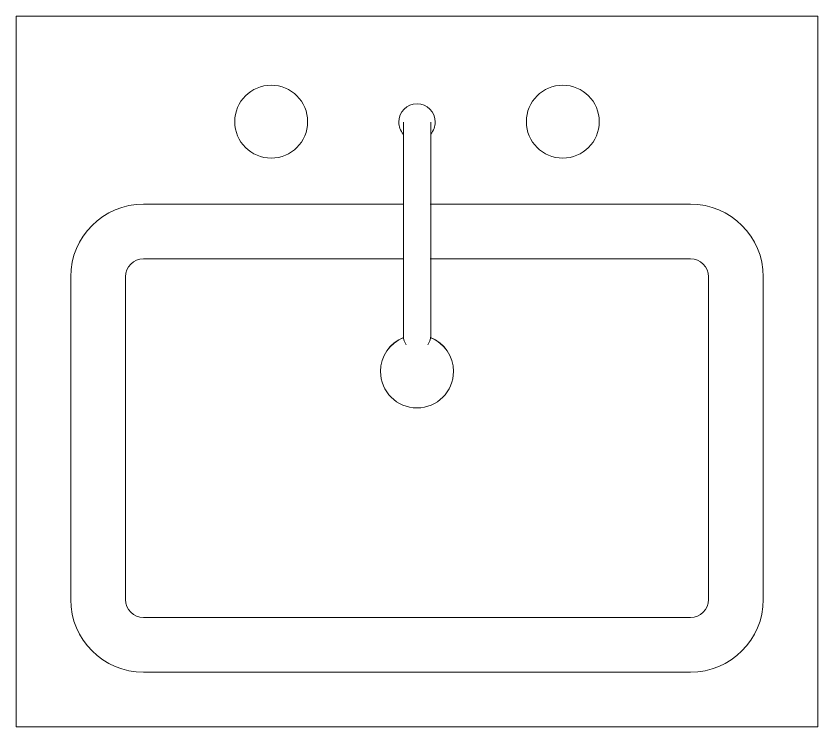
# Model space of a CAD drawing. Header units: inches. Extents: x -3803 to -1421, y -3454 to -210.
# Drawn here: x -3080.92 to -3058.92, y -3200.58 to -3181.08 of the extents above; entities that cross this region are included whole.
import ezdxf

# ---------------------------------------------------------------- set-up
doc = ezdxf.new("R2010")
doc.units = ezdxf.units.IN
doc.header["$MEASUREMENT"] = 0
doc.layers.add('P-SANR-FIXT', color=6, linetype='Continuous', lineweight=13)

# ---------------------------------------------------------------- blocks, each defined once
blk = doc.blocks.new('Sink-Island-Single-BSALS - SK-3-1361820-DIMENSION PLAN - LEVEL 2 _579_ - 2__ - CAD')
at = {"layer": 'P-SANR-FIXT', "color": 71, "lineweight": 9}
for p, q in [((11, 9.75), (-11, 9.75)), ((-11, 9.75), (-11, -9.75)), ((11, -9.75), (11, 9.75)), ((-7.5, 4.592), (-0.364, 4.592)), ((0.364, 4.592), (7.5, 4.592)), ((-0.375, 4.342), (-0.375, 3.467)), ((0.375, 3.467), (0.375, 4.342)), ((-0.363, 3.092), (-7.5, 3.092)), ((-0.363, 3.092), (-7.5, 3.092)), ((7.5, 3.092), (0.363, 3.092)), ((7.5, 3.092), (0.363, 3.092)), ((-9.5, -6.25), (-9.5, 2.592)), ((-8, 2.592), (-8, -6.25)), ((-8, 2.592), (-8, -6.25)), ((8, -6.25), (8, 2.592)), ((8, -6.25), (8, 2.592)), ((9.5, 2.592), (9.5, -6.25)), ((-7.5, -6.75), (7.5, -6.75)), ((-7.5, -6.75), (7.5, -6.75)), ((7.5, -8.25), (-7.5, -8.25)), ((-11, -9.75), (11, -9.75))]:
    blk.add_line(p, q, dxfattribs=at)
at = {"layer": 'P-SANR-FIXT', "color": 71, "lineweight": 9, "flags": 128}
for points in [[(-0.375, 6.842), (-0.375, 6.84), (-0.375, 6.834), (-0.375, 6.824), (-0.375, 6.81), (-0.375, 6.793), (-0.375, 6.771), (-0.375, 6.745), (-0.375, 6.715), (-0.375, 6.682), (-0.375, 6.645), (-0.375, 6.604), (-0.375, 6.56), (-0.375, 6.512), (-0.375, 6.46), (-0.375, 6.406), (-0.375, 6.348), (-0.375, 6.286), (-0.375, 6.222), (-0.375, 6.154), (-0.375, 6.084), (-0.375, 6.011), (-0.375, 5.935), (-0.375, 5.857), (-0.375, 5.776), (-0.375, 5.693), (-0.375, 5.608), (-0.375, 5.521), (-0.375, 5.432), (-0.375, 5.341), (-0.375, 5.248), (-0.375, 5.154), (-0.375, 5.059), (-0.375, 4.963), (-0.375, 4.865), (-0.375, 4.767), (-0.375, 4.668), (-0.375, 4.569), (-0.375, 4.469), (-0.375, 4.369), (-0.375, 4.342)], [(0.375, 4.342), (0.375, 4.442), (0.375, 4.542), (0.375, 4.642), (0.375, 4.741), (0.375, 4.839), (0.375, 4.937), (0.375, 5.033), (0.375, 5.129), (0.375, 5.223), (0.375, 5.316), (0.375, 5.407), (0.375, 5.497), (0.375, 5.585), (0.375, 5.67), (0.375, 5.754), (0.375, 5.835), (0.375, 5.914), (0.375, 5.991), (0.375, 6.065), (0.375, 6.136), (0.375, 6.204), (0.375, 6.269), (0.375, 6.331), (0.375, 6.39), (0.375, 6.446), (0.375, 6.498), (0.375, 6.547), (0.375, 6.593), (0.375, 6.634), (0.375, 6.672), (0.375, 6.707), (0.375, 6.737), (0.375, 6.764), (0.375, 6.787), (0.375, 6.806), (0.375, 6.821), (0.375, 6.832), (0.375, 6.839), (0.375, 6.842), (0.375, 6.842)], [(-0.375, 3.467), (-0.375, 3.367), (-0.375, 3.268), (-0.375, 3.168), (-0.375, 3.069), (-0.375, 2.971), (-0.375, 2.873), (-0.375, 2.776), (-0.375, 2.681), (-0.375, 2.587), (-0.375, 2.494), (-0.375, 2.402), (-0.375, 2.313), (-0.375, 2.225), (-0.375, 2.139), (-0.375, 2.056), (-0.375, 1.974), (-0.375, 1.895), (-0.375, 1.819), (-0.375, 1.745), (-0.375, 1.674), (-0.375, 1.606), (-0.375, 1.54), (-0.375, 1.478), (-0.375, 1.419), (-0.375, 1.364), (-0.375, 1.311), (-0.375, 1.262), (-0.375, 1.217), (-0.375, 1.175), (-0.375, 1.137), (-0.375, 1.103), (-0.375, 1.072), (-0.375, 1.046), (-0.375, 1.023), (-0.375, 1.004), (-0.375, 0.989), (-0.375, 0.978), (-0.375, 0.971), (-0.375, 0.967), (-0.375, 0.967)], [(0.375, 0.967), (0.375, 0.969), (0.375, 0.975), (0.375, 0.985), (0.375, 0.999), (0.375, 1.017), (0.375, 1.039), (0.375, 1.065), (0.375, 1.094), (0.375, 1.128), (0.375, 1.165), (0.375, 1.205), (0.375, 1.25), (0.375, 1.298), (0.375, 1.349), (0.375, 1.404), (0.375, 1.462), (0.375, 1.523), (0.375, 1.588), (0.375, 1.655), (0.375, 1.726), (0.375, 1.799), (0.375, 1.874), (0.375, 1.953), (0.375, 2.034), (0.375, 2.117), (0.375, 2.202), (0.375, 2.289), (0.375, 2.378), (0.375, 2.469), (0.375, 2.561), (0.375, 2.655), (0.375, 2.751), (0.375, 2.847), (0.375, 2.944), (0.375, 3.042), (0.375, 3.141), (0.375, 3.241), (0.375, 3.34), (0.375, 3.44), (0.375, 3.467)]]:
    blk.add_lwpolyline(points, dxfattribs=at)
at = {"layer": 'P-SANR-FIXT', "color": 71, "lineweight": 9}
for centre, radius, start, end in [((-4, 6.852), 1, 360, 180), ((4, 6.852), 1, 360, 180), ((0, 6.842), 0.5, 360, 180), ((-4, 6.852), 1, 180, 360), ((0, 6.842), 0.5, 180, 221.3753), ((0, 6.842), 0.5, 318.6247, 0), ((4, 6.852), 1, 180, 360), ((-7.5, 2.592), 2, 90, 180), ((7.5, 2.592), 2, 0, 90), ((-7.5, 2.592), 0.5, 90, 180), ((-7.5, 2.592), 0.5, 90, 180), ((7.5, 2.592), 0.5, 360, 90), ((7.5, 2.592), 0.5, 360, 90), ((0, 0), 1, 111.1456, 180), ((0, 0), 1, 111.4672, 180), ((0, 0.967), 0.375, 180.1021, 218.5714), ((0, 0.967), 0.375, 321.4286, 359.8979), ((0, 0), 1, 0, 68.8544), ((0, 0), 1, 360, 68.5328), ((0, 0), 1, 180, 0), ((0, 0), 1, 180, 360), ((-7.5, -6.25), 2, 180, 270), ((-7.5, -6.25), 0.5, 180, 270), ((-7.5, -6.25), 0.5, 180, 270), ((7.5, -6.25), 0.5, 270, 360), ((7.5, -6.25), 0.5, 270, 360), ((7.5, -6.25), 2, 270, 360)]:
    blk.add_arc(centre, radius, start, end, dxfattribs=at)
blk = doc.blocks.new('15830016-PLUMB_ENCOTECH_CENTRAL_v2018_rvt-1-DIMENSION PLAN - LEVEL 2 _579_ - 2__ - CAD')
at = {"color": 53, "lineweight": 9}
blk.add_blockref('Sink-Island-Single-BSALS - SK-3-1361820-DIMENSION PLAN - LEVEL 2 _579_ - 2__ - CAD', (-3069.917, -3190.826), dxfattribs=at)

msp = doc.modelspace()

# ---------------------------------------------------------------- block references
at = {"lineweight": 5}
msp.add_blockref('15830016-PLUMB_ENCOTECH_CENTRAL_v2018_rvt-1-DIMENSION PLAN - LEVEL 2 _579_ - 2__ - CAD', (0, 0), dxfattribs=at)

doc.saveas('drawing.dxf')
